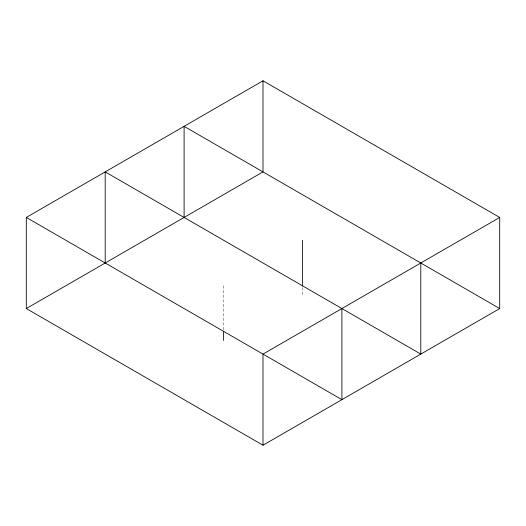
<?xml version="1.0" encoding="UTF-8"?>
<svg xmlns="http://www.w3.org/2000/svg" width="526" height="526" viewBox="0 0 526 526"><rect width="100%" height="100%" fill="white"/><g stroke="black" fill="none" stroke-linecap="round" stroke-linejoin="round"><path stroke-width="0.39" stroke-dasharray="2.63 1.97" d="M302.45 287.544L302.45 294.889M223.55 285.776L223.55 329.835"/><path stroke-width="0.79" d="M26.3 217.448L263 80.787L499.7 217.448L499.7 308.552L263 445.213L26.3 308.552L26.3 217.448L341.9 399.655L341.9 308.552M26.3 308.552L263 171.897L263 80.787M499.7 217.448L263 354.103L263 445.213M499.7 308.552L184.1 126.345L184.1 217.448M420.8 263L420.8 354.103L105.2 171.897L105.2 263M302.45 240.224L302.45 285.914M223.55 331.465L223.55 340.44"/></g></svg>
